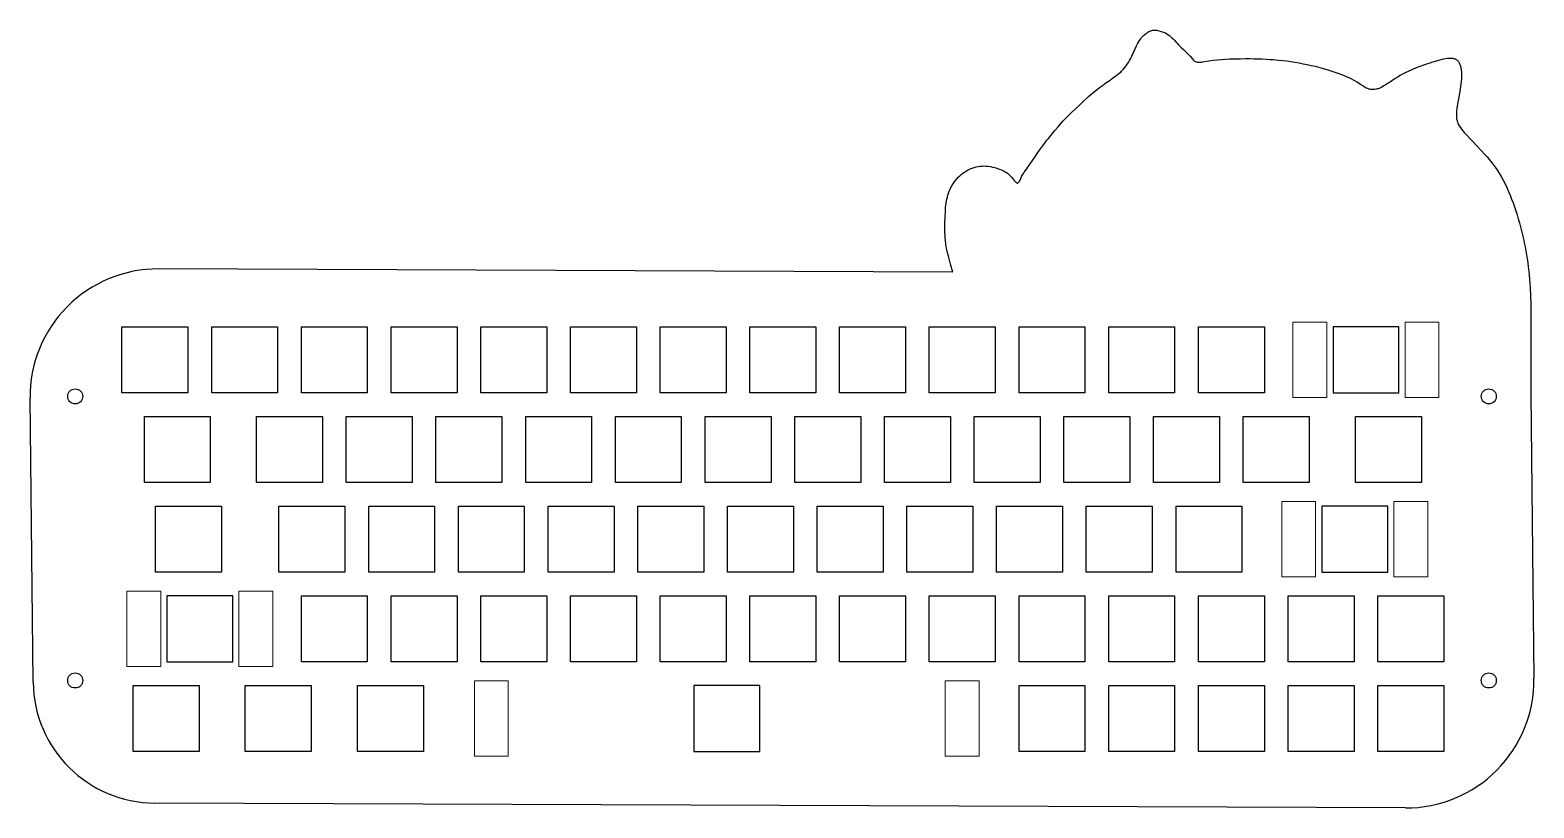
# Model space of a CAD drawing. Header units: millimetres. Extents: x 4 to 323, y 4 to 169.
import ezdxf

# ---------------------------------------------------------------- set-up
doc = ezdxf.new("R2010")
doc.units = ezdxf.units.MM
doc.header["$LTSCALE"] = 50
doc.header["$MEASUREMENT"] = 0

msp = doc.modelspace()

# ---------------------------------------------------------------- linework, layer by layer
for p, q in [((199.73, 117.77), (31.08, 118.45)), ((4.46, 30.66), (3.81, 90.98)), ((322.51, 91.76), (323.16, 31.44)), ((295.89, 3.96), (30.3, 5.01))]:
    msp.add_line(p, q)
at = {"color": 0}
for p, q in [((23.32, 106.15), (37.32, 106.15)), ((23.32, 92.15), (23.32, 106.15)), ((37.32, 106.15), (37.32, 92.15)), ((42.37, 106.15), (56.37, 106.15)), ((42.37, 92.15), (42.37, 106.15)), ((56.37, 106.15), (56.37, 92.15)), ((61.42, 106.15), (75.42, 106.15)), ((61.42, 92.15), (61.42, 106.15)), ((75.42, 106.15), (75.42, 92.15)), ((80.47, 106.15), (94.47, 106.15)), ((80.47, 92.15), (80.47, 106.15)), ((94.47, 106.15), (94.47, 92.15)), ((99.52, 106.15), (113.52, 106.15)), ((99.52, 92.15), (99.52, 106.15)), ((113.52, 106.15), (113.52, 92.15)), ((118.57, 106.15), (132.57, 106.15)), ((118.57, 92.15), (118.57, 106.15)), ((132.57, 106.15), (132.57, 92.15)), ((137.62, 106.15), (151.62, 106.15)), ((137.62, 92.15), (137.62, 106.15)), ((151.62, 106.15), (151.62, 92.15)), ((156.67, 106.15), (170.67, 106.15)), ((156.67, 92.15), (156.67, 106.15)), ((170.67, 106.15), (170.67, 92.15)), ((175.72, 106.15), (189.72, 106.15)), ((175.72, 92.15), (175.72, 106.15)), ((189.72, 106.15), (189.72, 92.15)), ((194.77, 106.15), (208.77, 106.15)), ((194.77, 92.15), (194.77, 106.15)), ((208.77, 106.15), (208.77, 92.15)), ((213.82, 106.15), (227.82, 106.15)), ((213.82, 92.15), (213.82, 106.15)), ((227.82, 106.15), (227.82, 92.15)), ((232.87, 106.15), (246.87, 106.15)), ((232.87, 92.15), (232.87, 106.15)), ((246.87, 106.15), (246.87, 92.15)), ((251.92, 106.15), (265.92, 106.15)), ((251.92, 92.15), (251.92, 106.15)), ((265.92, 106.15), (265.92, 92.15)), ((294.5, 106.15), (280.5, 106.15)), ((280.5, 106.15), (280.5, 92.15)), ((294.5, 92.15), (294.5, 106.15)), ((37.32, 92.15), (23.32, 92.15)), ((56.37, 92.15), (42.37, 92.15)), ((75.42, 92.15), (61.42, 92.15)), ((94.47, 92.15), (80.47, 92.15)), ((113.52, 92.15), (99.52, 92.15)), ((132.57, 92.15), (118.57, 92.15)), ((151.62, 92.15), (137.62, 92.15)), ((170.67, 92.15), (156.67, 92.15)), ((189.72, 92.15), (175.72, 92.15)), ((208.77, 92.15), (194.77, 92.15)), ((227.82, 92.15), (213.82, 92.15)), ((246.87, 92.15), (232.87, 92.15)), ((265.92, 92.15), (251.92, 92.15)), ((280.5, 92.15), (294.5, 92.15)), ((28.08, 87.1), (42.08, 87.1)), ((28.08, 73.1), (28.08, 87.1)), ((42.08, 87.1), (42.08, 73.1)), ((51.9, 87.1), (65.9, 87.1)), ((51.9, 73.1), (51.9, 87.1)), ((65.9, 87.1), (65.9, 73.1)), ((70.95, 87.1), (84.95, 87.1)), ((70.95, 73.1), (70.95, 87.1)), ((84.95, 87.1), (84.95, 73.1)), ((90, 87.1), (104, 87.1)), ((90, 73.1), (90, 87.1)), ((104, 87.1), (104, 73.1)), ((109.05, 87.1), (123.05, 87.1)), ((109.05, 73.1), (109.05, 87.1)), ((123.05, 87.1), (123.05, 73.1)), ((128.1, 87.1), (142.1, 87.1)), ((128.1, 73.1), (128.1, 87.1)), ((142.1, 87.1), (142.1, 73.1)), ((147.15, 87.1), (161.15, 87.1)), ((147.15, 73.1), (147.15, 87.1)), ((161.15, 87.1), (161.15, 73.1)), ((166.2, 87.1), (180.2, 87.1)), ((166.2, 73.1), (166.2, 87.1)), ((180.2, 87.1), (180.2, 73.1)), ((185.25, 87.1), (199.25, 87.1)), ((185.25, 73.1), (185.25, 87.1)), ((199.25, 87.1), (199.25, 73.1)), ((204.3, 87.1), (218.3, 87.1)), ((204.3, 73.1), (204.3, 87.1)), ((218.3, 87.1), (218.3, 73.1)), ((223.35, 87.1), (237.35, 87.1)), ((223.35, 73.1), (223.35, 87.1)), ((237.35, 87.1), (237.35, 73.1)), ((242.4, 87.1), (256.4, 87.1)), ((242.4, 73.1), (242.4, 87.1)), ((256.4, 87.1), (256.4, 73.1)), ((261.45, 87.1), (275.45, 87.1)), ((261.45, 73.1), (261.45, 87.1)), ((275.45, 87.1), (275.45, 73.1)), ((285.26, 87.1), (299.26, 87.1)), ((285.26, 73.1), (285.26, 87.1)), ((299.26, 87.1), (299.26, 73.1)), ((42.08, 73.1), (28.08, 73.1)), ((65.9, 73.1), (51.9, 73.1)), ((84.95, 73.1), (70.95, 73.1)), ((104, 73.1), (90, 73.1)), ((123.05, 73.1), (109.05, 73.1)), ((142.1, 73.1), (128.1, 73.1)), ((161.15, 73.1), (147.15, 73.1)), ((180.2, 73.1), (166.2, 73.1)), ((199.25, 73.1), (185.25, 73.1)), ((218.3, 73.1), (204.3, 73.1)), ((237.35, 73.1), (223.35, 73.1)), ((256.4, 73.1), (242.4, 73.1)), ((275.45, 73.1), (261.45, 73.1)), ((299.26, 73.1), (285.26, 73.1)), ((30.46, 68.05), (44.47, 68.05)), ((30.46, 54.05), (30.46, 68.05)), ((44.47, 68.05), (44.47, 54.05)), ((56.66, 68.05), (70.66, 68.05)), ((56.66, 54.05), (56.66, 68.05)), ((70.66, 68.05), (70.66, 54.05)), ((75.71, 68.05), (89.71, 68.05)), ((75.71, 54.05), (75.71, 68.05)), ((89.71, 68.05), (89.71, 54.05)), ((94.76, 68.05), (108.76, 68.05)), ((94.76, 54.05), (94.76, 68.05)), ((108.76, 68.05), (108.76, 54.05)), ((113.81, 68.05), (127.81, 68.05)), ((113.81, 54.05), (113.81, 68.05)), ((127.81, 68.05), (127.81, 54.05)), ((132.86, 68.05), (146.86, 68.05)), ((132.86, 54.05), (132.86, 68.05)), ((146.86, 68.05), (146.86, 54.05)), ((151.91, 68.05), (165.91, 68.05)), ((151.91, 54.05), (151.91, 68.05)), ((165.91, 68.05), (165.91, 54.05)), ((170.96, 68.05), (184.96, 68.05)), ((170.96, 54.05), (170.96, 68.05)), ((184.96, 68.05), (184.96, 54.05)), ((190.01, 68.05), (204.01, 68.05)), ((190.01, 54.05), (190.01, 68.05)), ((204.01, 68.05), (204.01, 54.05)), ((209.06, 68.05), (223.06, 68.05)), ((209.06, 54.05), (209.06, 68.05)), ((223.06, 68.05), (223.06, 54.05)), ((228.11, 68.05), (242.11, 68.05)), ((228.11, 54.05), (228.11, 68.05)), ((242.11, 68.05), (242.11, 54.05)), ((247.16, 68.05), (261.16, 68.05)), ((247.16, 54.05), (247.16, 68.05)), ((261.16, 68.05), (261.16, 54.05)), ((278.11, 68.05), (278.11, 54.05)), ((292.11, 68.05), (278.11, 68.05)), ((292.11, 54.05), (292.11, 68.05)), ((44.47, 54.05), (30.46, 54.05)), ((70.66, 54.05), (56.66, 54.05)), ((89.71, 54.05), (75.71, 54.05)), ((108.76, 54.05), (94.76, 54.05)), ((127.81, 54.05), (113.81, 54.05)), ((146.86, 54.05), (132.86, 54.05)), ((165.91, 54.05), (151.91, 54.05)), ((184.96, 54.05), (170.96, 54.05)), ((204.01, 54.05), (190.01, 54.05)), ((223.06, 54.05), (209.06, 54.05)), ((242.11, 54.05), (228.11, 54.05)), ((261.16, 54.05), (247.16, 54.05)), ((278.11, 54.05), (292.11, 54.05)), ((32.85, 49), (32.85, 35)), ((46.85, 49), (32.85, 49)), ((46.85, 35), (46.85, 49)), ((61.42, 49), (75.42, 49)), ((61.42, 35), (61.42, 49)), ((75.42, 49), (75.42, 35)), ((80.47, 49), (94.47, 49)), ((80.47, 35), (80.47, 49)), ((94.47, 49), (94.47, 35)), ((99.52, 49), (113.52, 49)), ((99.52, 35), (99.52, 49)), ((113.52, 49), (113.52, 35)), ((118.57, 49), (132.57, 49)), ((118.57, 35), (118.57, 49)), ((132.57, 49), (132.57, 35)), ((137.62, 49), (151.62, 49)), ((137.62, 35), (137.62, 49)), ((151.62, 49), (151.62, 35)), ((156.67, 49), (170.67, 49)), ((156.67, 35), (156.67, 49)), ((170.67, 49), (170.67, 35)), ((175.72, 49), (189.72, 49)), ((175.72, 35), (175.72, 49)), ((189.72, 49), (189.72, 35)), ((194.77, 49), (208.77, 49)), ((194.77, 35), (194.77, 49)), ((208.77, 49), (208.77, 35)), ((213.82, 49), (227.82, 49)), ((213.82, 35), (213.82, 49)), ((227.82, 49), (227.82, 35)), ((232.87, 49), (246.87, 49)), ((232.87, 35), (232.87, 49)), ((246.87, 49), (246.87, 35)), ((251.92, 49), (265.92, 49)), ((251.92, 35), (251.92, 49)), ((265.92, 49), (265.92, 35)), ((270.97, 49), (284.97, 49)), ((270.97, 35), (270.97, 49)), ((284.97, 49), (284.97, 35)), ((290.02, 49), (304.02, 49)), ((290.02, 35), (290.02, 49)), ((304.02, 49), (304.02, 35)), ((32.85, 35), (46.85, 35)), ((75.42, 35), (61.42, 35)), ((94.47, 35), (80.47, 35)), ((113.52, 35), (99.52, 35)), ((132.57, 35), (118.57, 35)), ((151.62, 35), (137.62, 35)), ((170.67, 35), (156.67, 35)), ((189.72, 35), (175.72, 35)), ((208.77, 35), (194.77, 35)), ((227.82, 35), (213.82, 35)), ((246.87, 35), (232.87, 35)), ((265.92, 35), (251.92, 35)), ((284.97, 35), (270.97, 35)), ((304.02, 35), (290.02, 35)), ((25.7, 29.95), (39.7, 29.95)), ((25.7, 15.95), (25.7, 29.95)), ((39.7, 29.95), (39.7, 15.95)), ((49.51, 29.95), (63.52, 29.95)), ((49.51, 15.95), (49.51, 29.95)), ((63.52, 29.95), (63.52, 15.95)), ((73.33, 29.95), (87.33, 29.95)), ((73.33, 15.95), (73.33, 29.95)), ((87.33, 29.95), (87.33, 15.95)), ((144.76, 29.95), (144.76, 15.95)), ((158.77, 29.95), (144.76, 29.95)), ((158.77, 15.95), (158.77, 29.95)), ((213.82, 29.95), (227.82, 29.95)), ((213.82, 15.95), (213.82, 29.95)), ((227.82, 29.95), (227.82, 15.95)), ((232.87, 29.95), (246.87, 29.95)), ((232.87, 15.95), (232.87, 29.95)), ((246.87, 29.95), (246.87, 15.95)), ((251.92, 29.95), (265.92, 29.95)), ((251.92, 15.95), (251.92, 29.95)), ((265.92, 29.95), (265.92, 15.95)), ((270.97, 29.95), (284.97, 29.95)), ((270.97, 15.95), (270.97, 29.95)), ((284.97, 29.95), (284.97, 15.95)), ((290.02, 29.95), (304.02, 29.95)), ((290.02, 15.95), (290.02, 29.95)), ((304.02, 29.95), (304.02, 15.95)), ((39.7, 15.95), (25.7, 15.95)), ((63.52, 15.95), (49.51, 15.95)), ((87.33, 15.95), (73.33, 15.95)), ((144.76, 15.95), (158.77, 15.95)), ((227.82, 15.95), (213.82, 15.95)), ((246.87, 15.95), (232.87, 15.95)), ((265.92, 15.95), (251.92, 15.95)), ((284.97, 15.95), (270.97, 15.95)), ((304.02, 15.95), (290.02, 15.95))]:
    msp.add_line(p, q, dxfattribs=at)
at = {"color": 7, "lineweight": 9, "true_color": 0xffffff}
for p, q in [((272, 107.15), (272, 91.15)), ((279.2, 107.15), (272, 107.15)), ((279.2, 91.15), (279.2, 107.15)), ((295.8, 107.15), (295.8, 91.15)), ((303, 107.15), (295.8, 107.15)), ((303, 91.15), (303, 107.15)), ((272, 91.15), (279.2, 91.15)), ((295.8, 91.15), (303, 91.15)), ((269.61, 69.05), (269.61, 53.05)), ((276.81, 69.05), (269.61, 69.05)), ((276.81, 53.05), (276.81, 69.05)), ((293.41, 69.05), (293.41, 53.05)), ((300.61, 69.05), (293.41, 69.05)), ((300.61, 53.05), (300.61, 69.05)), ((269.61, 53.05), (276.81, 53.05)), ((293.41, 53.05), (300.61, 53.05)), ((24.35, 50), (24.35, 34)), ((31.55, 50), (24.35, 50)), ((31.55, 34), (31.55, 50)), ((48.15, 50), (48.15, 34)), ((55.35, 50), (48.15, 50)), ((55.35, 34), (55.35, 50)), ((24.35, 34), (31.55, 34)), ((48.15, 34), (55.35, 34)), ((98.16, 30.95), (98.16, 14.95)), ((105.36, 30.95), (98.16, 30.95)), ((105.36, 14.95), (105.36, 30.95)), ((198.16, 30.95), (198.16, 14.95)), ((205.36, 30.95), (198.16, 30.95)), ((205.36, 14.95), (205.36, 30.95)), ((98.16, 14.95), (105.36, 14.95)), ((198.16, 14.95), (205.36, 14.95))]:
    msp.add_line(p, q, dxfattribs=at)
msp.add_lwpolyline([(199.73, 117.77), (199.25, 119.45), (199.03, 120.29), (198.82, 121.14), (198.65, 121.87), (198.45, 122.85), (198.31, 123.72), (198.2, 124.58), (198.15, 125.02), (198.13, 125.28), (198.08, 126.32), (198.08, 127.2), (198.09, 128.07), (198.13, 129.46), (198.18, 130.7), (198.24, 131.57), (198.29, 132.01), (198.34, 132.44), (198.43, 132.95), (198.5, 133.3), (198.6, 133.73), (198.72, 134.15), (198.86, 134.57), (199.01, 134.98), (199.18, 135.38), (199.37, 135.78), (199.64, 136.27), (199.81, 136.54), (200.05, 136.9), (200.32, 137.26), (200.6, 137.59), (200.9, 137.92), (201.22, 138.22), (201.55, 138.51), (201.9, 138.79), (202.23, 139.02), (202.64, 139.27), (203.03, 139.49), (203.43, 139.68), (203.85, 139.85), (204.27, 139.99), (204.69, 140.11), (205.13, 140.2), (205.56, 140.27), (206, 140.31), (206.29, 140.32), (206.87, 140.3), (207.3, 140.26), (207.73, 140.19), (208.16, 140.1), (208.59, 140), (208.86, 139.92), (209.45, 139.74), (209.86, 139.59), (210.27, 139.41), (210.65, 139.22), (210.91, 139.07), (211.01, 139.01), (211.35, 138.77), (211.67, 138.5), (211.97, 138.21), (212.27, 137.88), (212.58, 137.53), (212.8, 137.26), (213.06, 136.95), (213.14, 136.87), (213.22, 136.8), (213.3, 136.74), (213.4, 136.7), (213.45, 136.69), (213.52, 136.7), (213.59, 136.73), (213.66, 136.78), (213.73, 136.84), (213.79, 136.92), (213.86, 137.01), (213.92, 137.11), (214.04, 137.34), (214.27, 137.85), (214.38, 138.08), (214.5, 138.33), (214.62, 138.54), (214.74, 138.73), (214.86, 138.91), (214.97, 139.08), (215.31, 139.54), (215.45, 139.73), (215.69, 140.06), (216.17, 140.76), (216.66, 141.48), (217.15, 142.22), (217.65, 142.96), (218.16, 143.7), (218.57, 144.28), (219.21, 145.13), (219.75, 145.81), (220.06, 146.19), (221.42, 147.83), (222.14, 148.67), (223.14, 149.81), (223.73, 150.45), (224.15, 150.88), (224.97, 151.68), (226.43, 153.06), (227.51, 154.09), (228.14, 154.68), (228.54, 155.05), (229.46, 155.83), (230.14, 156.38), (230.94, 157), (231.53, 157.44), (232.24, 157.95), (232.94, 158.44), (233.68, 158.95), (234.4, 159.46), (234.74, 159.72), (235.08, 160), (235.41, 160.28), (235.59, 160.46), (236.02, 160.91), (236.3, 161.24), (236.57, 161.59), (236.82, 161.95), (237.06, 162.32), (237.28, 162.7), (237.49, 163.09), (237.69, 163.48), (238.05, 164.28), (238.4, 165.08), (238.75, 165.83), (238.97, 166.25), (239.18, 166.63), (239.41, 167), (239.67, 167.36), (239.86, 167.59), (240.12, 167.87), (240.28, 168.04), (240.45, 168.2), (240.63, 168.35), (240.82, 168.49), (241.01, 168.63), (241.2, 168.75), (241.4, 168.86), (241.6, 168.95), (241.81, 169.03), (242.01, 169.1), (242.22, 169.15), (242.43, 169.18), (242.69, 169.19), (242.86, 169.18), (243.07, 169.15), (243.28, 169.1), (243.49, 169.04), (244.02, 168.89), (244.52, 168.71), (244.89, 168.59), (245.19, 168.42), (245.42, 168.24), (245.7, 168.04), (245.83, 167.95), (246.05, 167.78), (246.21, 167.64), (246.52, 167.34), (246.82, 167.02), (247.12, 166.69), (247.38, 166.4), (247.72, 166.04), (248.33, 165.42), (248.75, 165.03), (249.59, 164.23), (249.9, 163.92), (250.21, 163.57), (250.49, 163.23), (250.63, 163.05), (250.78, 162.89), (250.94, 162.73), (251.1, 162.6), (251.29, 162.49), (251.46, 162.42), (251.66, 162.37), (251.87, 162.35), (252.09, 162.34), (252.31, 162.36), (252.54, 162.38), (252.77, 162.42), (253.2, 162.49), (253.7, 162.57), (254.16, 162.64), (255.06, 162.77), (255.94, 162.86), (256.81, 162.94), (257.67, 163), (258.52, 163.05), (259.37, 163.08), (260.22, 163.1), (260.87, 163.11), (261.94, 163.12), (262.8, 163.12), (263.68, 163.11), (264.55, 163.09), (265.43, 163.06), (266.31, 163.02), (267.19, 162.97), (267.78, 162.92), (268.94, 162.82), (269.82, 162.73), (270.69, 162.62), (271.55, 162.5), (272.42, 162.36), (273.28, 162.22), (274.14, 162.05), (275, 161.88), (275.85, 161.69), (276.7, 161.49), (277.73, 161.23), (278.39, 161.05), (279.22, 160.81), (280.05, 160.56), (280.88, 160.28), (281.7, 159.99), (282.51, 159.67), (283.32, 159.32), (284.11, 158.95), (284.89, 158.54), (285.67, 158.11), (286.05, 157.88), (286.43, 157.64), (286.91, 157.32), (287.57, 156.93), (287.79, 156.83), (287.99, 156.76), (288.12, 156.72), (288.35, 156.67), (288.54, 156.65), (288.72, 156.63), (288.92, 156.63), (289.11, 156.62), (289.31, 156.64), (289.62, 156.68), (289.75, 156.71), (289.93, 156.75), (290.15, 156.8), (290.35, 156.88), (290.76, 157.09), (291.18, 157.32), (291.6, 157.58), (292.02, 157.85), (292.9, 158.43), (293.24, 158.66), (293.63, 158.9), (294.02, 159.14), (294.4, 159.37), (294.79, 159.59), (295.16, 159.8), (295.92, 160.19), (296.67, 160.55), (297.43, 160.89), (298.2, 161.21), (299, 161.52), (299.82, 161.81), (300.24, 161.95), (300.67, 162.1), (301.12, 162.24), (301.73, 162.44), (302.03, 162.53), (302.51, 162.68), (302.99, 162.81), (303.46, 162.94), (303.93, 163.05), (304.39, 163.14), (304.84, 163.2), (305.05, 163.21), (305.26, 163.22), (305.47, 163.23), (305.66, 163.22), (305.85, 163.2), (306.03, 163.17), (306.2, 163.13), (306.41, 163.05), (306.52, 163.01), (306.66, 162.93), (306.79, 162.84), (306.91, 162.73), (307.02, 162.62), (307.13, 162.49), (307.22, 162.36), (307.31, 162.21), (307.39, 162.05), (307.46, 161.89), (307.52, 161.71), (307.58, 161.53), (307.62, 161.33), (307.67, 161.13), (307.7, 160.93), (307.73, 160.71), (307.77, 160.26), (307.78, 159.79), (307.78, 159.3), (307.75, 158.79), (307.71, 158.27), (307.66, 157.73), (307.59, 157.19), (307.43, 156.11), (307.25, 155.03), (307.16, 154.5), (307.03, 153.84), (306.97, 153.49), (306.88, 153.01), (306.81, 152.54), (306.75, 152.09), (306.71, 151.65), (306.69, 151.22), (306.7, 150.8), (306.72, 150.6), (306.75, 150.4), (306.78, 150.2), (306.83, 150), (306.88, 149.81), (306.92, 149.71), (307.03, 149.42), (307.11, 149.23), (307.31, 148.86), (307.55, 148.5), (307.81, 148.14), (308.09, 147.78), (308.38, 147.44), (308.84, 146.93), (309.61, 146.09), (310.23, 145.44), (310.84, 144.8), (312.05, 143.53), (312.63, 142.89), (313.21, 142.25), (313.76, 141.6), (314.3, 140.93), (314.94, 140.07), (315.31, 139.54), (315.77, 138.81), (316.21, 138.07), (316.63, 137.31), (317.03, 136.53), (317.41, 135.73), (317.77, 134.93), (318.11, 134.11), (318.43, 133.29), (318.74, 132.46), (319.03, 131.62), (319.37, 130.59), (319.58, 129.94), (319.84, 129.1), (320.08, 128.25), (320.31, 127.4), (320.53, 126.56), (320.74, 125.71), (320.94, 124.85), (321.12, 124), (321.29, 123.15), (321.45, 122.29), (321.6, 121.43), (321.73, 120.57), (321.84, 119.79), (321.96, 118.84), (322.06, 117.98), (322.14, 117.11), (322.22, 116.24), (322.28, 115.37), (322.34, 114.5), (322.42, 112.75), (322.48, 111.01), (322.52, 109.25), (322.53, 107.5), (322.53, 103.5), (322.52, 98.74), (322.51, 91.76)])
at = {"color": 0}
for centre in [(13.39, 91.38), (313.58, 91.38), (13.39, 31.04), (313.58, 31.04)]:
    msp.add_circle(centre, 1.6, dxfattribs=at)
for centre, radius, start, end in [((30.98, 91.28), 27.18, 89.7914, 180.6281), ((30.4, 30.94), 25.94, 180.6281, 269.7914), ((295.99, 31.14), 27.18, 269.7914, 0.6281)]:
    msp.add_arc(centre, radius, start, end)

doc.saveas('drawing.dxf')
